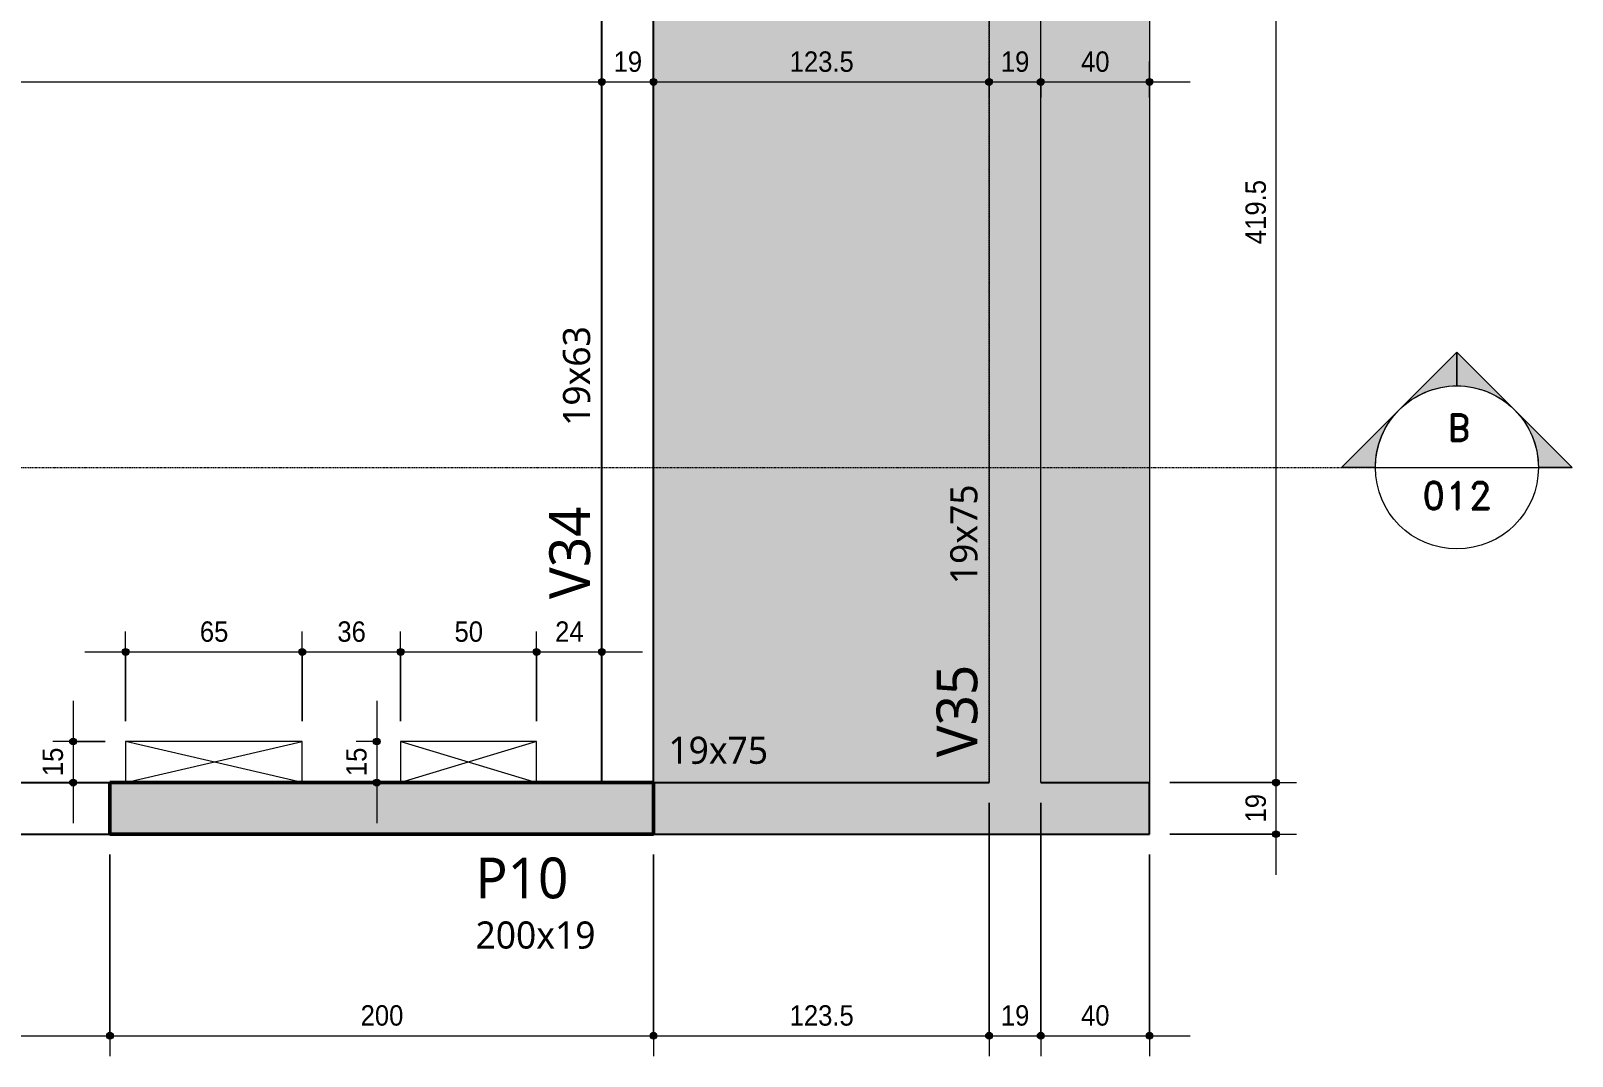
# Model space of a CAD drawing. Header units: centimetres. Extents: x -1897 to 22038, y -1268 to 84208.
# Drawn here: x 1265 to 1833, y -296 to 81 of the extents above; entities that cross this region are included whole.
import ezdxf

# ---------------------------------------------------------------- set-up
doc = ezdxf.new("R2010")
doc.units = ezdxf.units.CM
doc.linetypes.add('Centro de 6 mm', pattern=[1.32, 0.6, -0.24, 0.24, -0.24])
doc.linetypes.add('Hidden', pattern=[0.714375, 0.47625, -0.238125])
for name, color, linetype, lineweight in [('A-ANNO-DIMS', 7, 'Continuous', 9), ('A-ANNO-DIMS-50', 7, 'Continuous', 9), ('A-DETL', 7, 'Hidden', 18), ('A-FLOR', 7, 'Continuous', 18), ('G-ANNO-SYMB', 7, 'Continuous', 9), ('S-BEAM', 7, 'Continuous', 18), ('S-BEAM-IDEN', 7, 'Continuous', 9), ('S-COLS', 7, 'Continuous', 18), ('S-COLS-IDEN', 7, 'Continuous', 9)]:
    doc.layers.add(name, color=color, linetype=linetype, lineweight=lineweight)
doc.styles.add('Arial_1', font='arial.ttf', dxfattribs={"width": 0.9, "height": 7.5})
doc.styles.add('Gadugi', font='gadugi.ttf', dxfattribs={"height": 15})
doc.styles.add('Gadugi_1', font='gadugi.ttf', dxfattribs={"height": 10})
doc.styles.add('RomanD', font='romand__.ttf', dxfattribs={"height": 10})
doc.dimstyles.new('PED_R80_1_5mm_ACIMA_As_ESQ__R00', dxfattribs={"dimscale": 30.48, "dimtxt": 7.651945, "dimasz": 0.328084, "dimexe": 0.246063, "dimexo": 0.246063, "dimgap": 0.049213, "dimtad": 1, "dimdec": 1, "dimrnd": 0.5, "dimdsep": 46, "dimtxsty": 'Arial_1', "dimblk1": 'DOTSMALL', "dimblk2": 'DOTSMALL', "dimsah": 1, "dimcen": 0.09, "dimdle": 0.492126, "dimazin": 0, "dimtfac": 1, "dimtdec": 4, "dimtix": 1, "dimtmove": 0, "dimatfit": 3, "dimfxl": 1, "dimtvp": 1, "dimtolj": 1, "dimtzin": 0, "dimarcsym": 2})

# ---------------------------------------------------------------- blocks, each defined once
blk = doc.blocks.new('Corte - M_Cabeça do corte - Preenchida-2060824-PL K 100 - FORMA DO 6º PAVIMENTO')
at = {"layer": 'G-ANNO-SYMB'}
h = blk.add_hatch(color=256, dxfattribs=at)
edge = h.paths.add_edge_path(flags=0)
edge.add_line((-0.6, 0.849), (-0.6, 0.6))
edge.add_arc((-0.6, 0), 0.6, 90, 135)
edge.add_line((-1.024, 0.424), (-0.6, 0.849))
h = blk.add_hatch(color=256, dxfattribs=at)
edge = h.paths.add_edge_path(flags=0)
edge.add_line((-0.6, 0.849), (-0.176, 0.424))
edge.add_arc((-0.6, 0), 0.6, 45, 90)
edge.add_line((-0.6, 0.6), (-0.6, 0.849))
h = blk.add_hatch(color=256, dxfattribs=at)
edge = h.paths.add_edge_path(flags=0)
edge.add_line((-1.449, 0), (-1.024, 0.424))
edge.add_arc((-0.6, 0), 0.6, 135, 180)
edge.add_line((-1.2, 0), (-1.449, 0))
h = blk.add_hatch(color=256, dxfattribs=at)
edge = h.paths.add_edge_path(flags=0)
edge.add_line((0.249, 0), (0, 0))
edge.add_arc((-0.6, 0), 0.6, 360, 405)
edge.add_line((-0.176, 0.424), (0.249, 0))
for p, q in [((-0.6, 0.849), (-1.449, 0)), ((-0.6, 0.849), (-1.024, 0.424)), ((-0.6, 0.849), (0.249, 0)), ((-0.6, 0.6), (-0.6, 0.849)), ((-0.6, 0.849), (-0.6, 0.6)), ((-0.176, 0.424), (-0.6, 0.849)), ((-1.024, 0.424), (-1.449, 0)), ((0.249, 0), (-0.176, 0.424)), ((-1.449, 0), (-1.2, 0)), ((0, 0), (0.249, 0)), ((-1.2, 0), (-1.449, 0)), ((0, 0), (0.249, 0))]:
    blk.add_line(p, q, dxfattribs=at)
for start, end in [(360, 180), (90, 135), (45, 90), (135, 180), (360, 45), (180, 360)]:
    blk.add_arc((-0.6, 0), 0.6, start, end, dxfattribs=at)
blk = doc.blocks.new('DIMBLOCK65-PL K 100 - FORMA DO 6º PAVIMENTO')
at = {"layer": 'A-ANNO-DIMS-50', "true_color": 0x000032}
h = blk.add_hatch(color=178, dxfattribs=at)
edge = h.paths.add_edge_path(flags=0)
edge.add_arc((1200.5, -288.92), 1.25, 0, 360)
h = blk.add_hatch(color=178, dxfattribs=at)
edge = h.paths.add_edge_path(flags=0)
edge.add_arc((1294.5, -288.92), 1.25, 0, 360)
at = {"layer": 'A-ANNO-DIMS-50', "color": 178, "true_color": 0x000032}
for p, q in [((1200.5, -222.25), (1200.5, -296.42)), ((1200.5, -288.92), (1200.5, -222.25)), ((1294.5, -222.25), (1294.5, -296.42)), ((1294.5, -288.92), (1294.5, -222.25)), ((1200.5, -288.92), (1294.5, -288.92))]:
    blk.add_line(p, q, dxfattribs=at)
for centre in [(1200.5, -288.92), (1294.5, -288.92)]:
    blk.add_circle(centre, 1.25, dxfattribs=at)
at = {"layer": 'A-ANNO-DIMS-50', "color": 0, "insert": (1242.32, -277.68), "char_height": 7.5, "width": 12.4315, "attachment_point": 1, "line_spacing_factor": 0.941778, "style": 'Arial_1'}
blk.add_mtext('94', dxfattribs=at)
blk = doc.blocks.new('_DotSmall')
at = {"color": 0, "linetype": 'ByBlock', "const_width": 0.5}
blk.add_lwpolyline([(-0.0625, 0, 1), (0.0625, 0, 1)], format="xyb", close=True, dxfattribs=at)
blk = doc.blocks.new('DIMBLOCK66-PL K 100 - FORMA DO 6º PAVIMENTO')
at = {"layer": 'A-ANNO-DIMS-50', "true_color": 0x000032}
h = blk.add_hatch(color=178, dxfattribs=at)
edge = h.paths.add_edge_path(flags=0)
edge.add_arc((1294.5, -288.92), 1.25, 0, 360)
h = blk.add_hatch(color=178, dxfattribs=at)
edge = h.paths.add_edge_path(flags=0)
edge.add_arc((1494.5, -288.92), 1.25, 0, 360)
at = {"layer": 'A-ANNO-DIMS-50', "color": 178, "true_color": 0x000032}
for p, q in [((1294.5, -222.25), (1294.5, -296.42)), ((1294.5, -288.92), (1294.5, -222.25)), ((1494.5, -222.25), (1494.5, -296.42)), ((1494.5, -288.92), (1494.5, -222.25)), ((1294.5, -288.92), (1494.5, -288.92))]:
    blk.add_line(p, q, dxfattribs=at)
for centre in [(1294.5, -288.92), (1494.5, -288.92)]:
    blk.add_circle(centre, 1.25, dxfattribs=at)
at = {"layer": 'A-ANNO-DIMS-50', "color": 0, "insert": (1386.73, -277.68), "char_height": 7.5, "width": 18.6472, "attachment_point": 1, "line_spacing_factor": 0.941778, "style": 'Arial_1'}
blk.add_mtext('200', dxfattribs=at)
blk = doc.blocks.new('DIMBLOCK67-PL K 100 - FORMA DO 6º PAVIMENTO')
at = {"layer": 'A-ANNO-DIMS-50', "true_color": 0x000032}
h = blk.add_hatch(color=178, dxfattribs=at)
edge = h.paths.add_edge_path(flags=0)
edge.add_arc((1494.5, -288.92), 1.25, 0, 360)
h = blk.add_hatch(color=178, dxfattribs=at)
edge = h.paths.add_edge_path(flags=0)
edge.add_arc((1618, -288.92), 1.25, 0, 360)
at = {"layer": 'A-ANNO-DIMS-50', "color": 178, "true_color": 0x000032}
for p, q in [((1618, -203.25), (1618, -296.42)), ((1618, -288.92), (1618, -203.25)), ((1494.5, -222.25), (1494.5, -296.42)), ((1494.5, -288.92), (1494.5, -222.25)), ((1494.5, -288.92), (1618, -288.92))]:
    blk.add_line(p, q, dxfattribs=at)
for centre in [(1494.5, -288.92), (1618, -288.92)]:
    blk.add_circle(centre, 1.25, dxfattribs=at)
at = {"layer": 'A-ANNO-DIMS-50', "color": 0, "insert": (1544.59, -277.68), "char_height": 7.5, "width": 27.9708, "attachment_point": 1, "line_spacing_factor": 0.941778, "style": 'Arial_1'}
blk.add_mtext('123.5', dxfattribs=at)
blk = doc.blocks.new('DIMBLOCK68-PL K 100 - FORMA DO 6º PAVIMENTO')
at = {"layer": 'A-ANNO-DIMS-50', "true_color": 0x000032}
h = blk.add_hatch(color=178, dxfattribs=at)
edge = h.paths.add_edge_path(flags=0)
edge.add_arc((1618, -288.92), 1.25, 0, 360)
h = blk.add_hatch(color=178, dxfattribs=at)
edge = h.paths.add_edge_path(flags=0)
edge.add_arc((1637, -288.92), 1.25, 0, 360)
at = {"layer": 'A-ANNO-DIMS-50', "color": 178, "true_color": 0x000032}
for p, q in [((1618, -203.25), (1618, -296.42)), ((1618, -288.92), (1618, -203.25)), ((1637, -203.25), (1637, -296.42)), ((1637, -288.92), (1637, -203.25)), ((1618, -288.92), (1637, -288.92))]:
    blk.add_line(p, q, dxfattribs=at)
for centre in [(1618, -288.92), (1637, -288.92)]:
    blk.add_circle(centre, 1.25, dxfattribs=at)
at = {"layer": 'A-ANNO-DIMS-50', "color": 0, "insert": (1622.32, -277.68), "char_height": 7.5, "width": 12.4315, "attachment_point": 1, "line_spacing_factor": 0.941778, "style": 'Arial_1'}
blk.add_mtext('19', dxfattribs=at)
blk = doc.blocks.new('DIMBLOCK69-PL K 100 - FORMA DO 6º PAVIMENTO')
at = {"layer": 'A-ANNO-DIMS-50', "true_color": 0x000032}
h = blk.add_hatch(color=178, dxfattribs=at)
edge = h.paths.add_edge_path(flags=0)
edge.add_arc((1637, -288.92), 1.25, 0, 360)
h = blk.add_hatch(color=178, dxfattribs=at)
edge = h.paths.add_edge_path(flags=0)
edge.add_arc((1677, -288.92), 1.25, 0, 360)
at = {"layer": 'A-ANNO-DIMS-50', "color": 178, "true_color": 0x000032}
for p, q in [((1637, -203.25), (1637, -296.42)), ((1637, -288.92), (1637, -203.25)), ((1677, -222.25), (1677, -296.42)), ((1677, -288.92), (1677, -222.25)), ((1637, -288.92), (1692, -288.92))]:
    blk.add_line(p, q, dxfattribs=at)
for centre in [(1637, -288.92), (1677, -288.92)]:
    blk.add_circle(centre, 1.25, dxfattribs=at)
at = {"layer": 'A-ANNO-DIMS-50', "color": 0, "insert": (1651.82, -277.68), "char_height": 7.5, "width": 12.4315, "attachment_point": 1, "line_spacing_factor": 0.941778, "style": 'Arial_1'}
blk.add_mtext('40', dxfattribs=at)
blk = doc.blocks.new('DIMBLOCK90-PL K 100 - FORMA DO 6º PAVIMENTO')
at = {"layer": 'A-ANNO-DIMS-50', "true_color": 0x000032}
h = blk.add_hatch(color=178, dxfattribs=at)
edge = h.paths.add_edge_path(flags=0)
edge.add_arc((1006.5, 62.03), 1.25, 0, 360)
h = blk.add_hatch(color=178, dxfattribs=at)
edge = h.paths.add_edge_path(flags=0)
edge.add_arc((1475.5, 62.03), 1.25, 0, 360)
at = {"layer": 'A-ANNO-DIMS-50', "color": 178, "true_color": 0x000032}
for p, q in [((1006.5, 56.29), (1006.5, 69.53)), ((1475.5, 56.29), (1475.5, 69.53)), ((1006.5, 62.03), (1475.5, 62.03)), ((1006.5, 62.03), (1006.5, 56.29)), ((1475.5, 62.03), (1475.5, 56.29))]:
    blk.add_line(p, q, dxfattribs=at)
for centre in [(1006.5, 62.03), (1475.5, 62.03)]:
    blk.add_circle(centre, 1.25, dxfattribs=at)
at = {"layer": 'A-ANNO-DIMS-50', "color": 0, "insert": (1233.23, 73.26), "char_height": 7.5, "width": 18.6472, "attachment_point": 1, "line_spacing_factor": 0.941778, "style": 'Arial_1'}
blk.add_mtext('469', dxfattribs=at)
blk = doc.blocks.new('DIMBLOCK91-PL K 100 - FORMA DO 6º PAVIMENTO')
at = {"layer": 'A-ANNO-DIMS-50', "true_color": 0x000032}
h = blk.add_hatch(color=178, dxfattribs=at)
edge = h.paths.add_edge_path(flags=0)
edge.add_arc((1475.5, 62.03), 1.25, 0, 360)
h = blk.add_hatch(color=178, dxfattribs=at)
edge = h.paths.add_edge_path(flags=0)
edge.add_arc((1494.5, 62.03), 1.25, 0, 360)
at = {"layer": 'A-ANNO-DIMS-50', "color": 178, "true_color": 0x000032}
for p, q in [((1475.5, 56.29), (1475.5, 69.53)), ((1494.5, 56.29), (1494.5, 69.53)), ((1475.5, 62.03), (1494.5, 62.03)), ((1475.5, 62.03), (1475.5, 56.29)), ((1494.5, 62.03), (1494.5, 56.29))]:
    blk.add_line(p, q, dxfattribs=at)
for centre in [(1475.5, 62.03), (1494.5, 62.03)]:
    blk.add_circle(centre, 1.25, dxfattribs=at)
at = {"layer": 'A-ANNO-DIMS-50', "color": 0, "insert": (1479.82, 73.26), "char_height": 7.5, "width": 12.4315, "attachment_point": 1, "line_spacing_factor": 0.941778, "style": 'Arial_1'}
blk.add_mtext('19', dxfattribs=at)
blk = doc.blocks.new('DIMBLOCK92-PL K 100 - FORMA DO 6º PAVIMENTO')
at = {"layer": 'A-ANNO-DIMS-50', "true_color": 0x000032}
h = blk.add_hatch(color=178, dxfattribs=at)
edge = h.paths.add_edge_path(flags=0)
edge.add_arc((1494.5, 62.03), 1.25, 0, 360)
h = blk.add_hatch(color=178, dxfattribs=at)
edge = h.paths.add_edge_path(flags=0)
edge.add_arc((1618, 62.03), 1.25, 0, 360)
at = {"layer": 'A-ANNO-DIMS-50', "color": 178, "true_color": 0x000032}
for p, q in [((1494.5, 56.29), (1494.5, 69.53)), ((1618, 56.29), (1618, 69.53)), ((1494.5, 62.03), (1618, 62.03)), ((1494.5, 62.03), (1494.5, 56.29)), ((1618, 62.03), (1618, 56.29))]:
    blk.add_line(p, q, dxfattribs=at)
for centre in [(1494.5, 62.03), (1618, 62.03)]:
    blk.add_circle(centre, 1.25, dxfattribs=at)
at = {"layer": 'A-ANNO-DIMS-50', "color": 0, "insert": (1544.6, 73.26), "char_height": 7.5, "width": 27.9708, "attachment_point": 1, "line_spacing_factor": 0.941778, "style": 'Arial_1'}
blk.add_mtext('123.5', dxfattribs=at)
blk = doc.blocks.new('DIMBLOCK93-PL K 100 - FORMA DO 6º PAVIMENTO')
at = {"layer": 'A-ANNO-DIMS-50', "true_color": 0x000032}
h = blk.add_hatch(color=178, dxfattribs=at)
edge = h.paths.add_edge_path(flags=0)
edge.add_arc((1618, 62.03), 1.25, 0, 360)
h = blk.add_hatch(color=178, dxfattribs=at)
edge = h.paths.add_edge_path(flags=0)
edge.add_arc((1637, 62.03), 1.25, 0, 360)
at = {"layer": 'A-ANNO-DIMS-50', "color": 178, "true_color": 0x000032}
for p, q in [((1618, 56.29), (1618, 69.53)), ((1637, 56.29), (1637, 69.53)), ((1618, 62.03), (1637, 62.03)), ((1618, 62.03), (1618, 56.29)), ((1637, 62.03), (1637, 56.29))]:
    blk.add_line(p, q, dxfattribs=at)
for centre in [(1618, 62.03), (1637, 62.03)]:
    blk.add_circle(centre, 1.25, dxfattribs=at)
at = {"layer": 'A-ANNO-DIMS-50', "color": 0, "insert": (1622.32, 73.26), "char_height": 7.5, "width": 12.4315, "attachment_point": 1, "line_spacing_factor": 0.941778, "style": 'Arial_1'}
blk.add_mtext('19', dxfattribs=at)
blk = doc.blocks.new('DIMBLOCK94-PL K 100 - FORMA DO 6º PAVIMENTO')
at = {"layer": 'A-ANNO-DIMS-50', "true_color": 0x000032}
h = blk.add_hatch(color=178, dxfattribs=at)
edge = h.paths.add_edge_path(flags=0)
edge.add_arc((1637, 62.03), 1.25, 0, 360)
h = blk.add_hatch(color=178, dxfattribs=at)
edge = h.paths.add_edge_path(flags=0)
edge.add_arc((1677, 62.03), 1.25, 0, 360)
at = {"layer": 'A-ANNO-DIMS-50', "color": 178, "true_color": 0x000032}
for p, q in [((1637, 56.29), (1637, 69.53)), ((1677, 56.29), (1677, 69.53)), ((1637, 62.03), (1692, 62.03)), ((1637, 62.03), (1637, 56.29)), ((1677, 62.03), (1677, 56.29))]:
    blk.add_line(p, q, dxfattribs=at)
for centre in [(1637, 62.03), (1677, 62.03)]:
    blk.add_circle(centre, 1.25, dxfattribs=at)
at = {"layer": 'A-ANNO-DIMS-50', "color": 0, "insert": (1651.82, 73.26), "char_height": 7.5, "width": 12.4315, "attachment_point": 1, "line_spacing_factor": 0.941778, "style": 'Arial_1'}
blk.add_mtext('40', dxfattribs=at)
blk = doc.blocks.new('DIMBLOCK183-PL K 100 - FORMA DO 6º PAVIMENTO')
at = {"layer": 'A-ANNO-DIMS-50', "true_color": 0x000032}
h = blk.add_hatch(color=178, dxfattribs=at)
edge = h.paths.add_edge_path(flags=0)
edge.add_arc((1723.56, 223.75), 1.25, 0, 360)
h = blk.add_hatch(color=178, dxfattribs=at)
edge = h.paths.add_edge_path(flags=0)
edge.add_arc((1723.56, -195.75), 1.25, 0, 360)
at = {"layer": 'A-ANNO-DIMS-50', "color": 178, "true_color": 0x000032}
for p, q in [((1717.83, 223.75), (1731.06, 223.75)), ((1723.56, 223.75), (1717.83, 223.75)), ((1723.56, 223.75), (1723.56, -195.75)), ((1684.5, -195.75), (1731.06, -195.75)), ((1723.56, -195.75), (1684.5, -195.75))]:
    blk.add_line(p, q, dxfattribs=at)
for centre in [(1723.56, 223.75), (1723.56, -195.75)]:
    blk.add_circle(centre, 1.25, dxfattribs=at)
at = {"layer": 'A-ANNO-DIMS-50', "color": 0, "insert": (1712.33, 2.35), "char_height": 7.5, "width": 27.9708, "attachment_point": 1, "rotation": 90, "line_spacing_factor": 0.941778, "style": 'Arial_1'}
blk.add_mtext('419.5', dxfattribs=at)
blk = doc.blocks.new('DIMBLOCK184-PL K 100 - FORMA DO 6º PAVIMENTO')
at = {"layer": 'A-ANNO-DIMS-50', "true_color": 0x000032}
h = blk.add_hatch(color=178, dxfattribs=at)
edge = h.paths.add_edge_path(flags=0)
edge.add_arc((1723.56, -195.75), 1.25, 0, 360)
h = blk.add_hatch(color=178, dxfattribs=at)
edge = h.paths.add_edge_path(flags=0)
edge.add_arc((1723.56, -214.75), 1.25, 0, 360)
at = {"layer": 'A-ANNO-DIMS-50', "color": 178, "true_color": 0x000032}
for p, q in [((1684.5, -195.75), (1731.06, -195.75)), ((1723.56, -195.75), (1684.5, -195.75)), ((1723.56, -195.75), (1723.56, -229.75)), ((1684.5, -214.75), (1731.06, -214.75)), ((1723.56, -214.75), (1684.5, -214.75))]:
    blk.add_line(p, q, dxfattribs=at)
for centre in [(1723.56, -195.75), (1723.56, -214.75)]:
    blk.add_circle(centre, 1.25, dxfattribs=at)
at = {"layer": 'A-ANNO-DIMS-50', "color": 0, "insert": (1712.33, -210.43), "char_height": 7.5, "width": 12.4315, "attachment_point": 1, "rotation": 90, "line_spacing_factor": 0.941778, "style": 'Arial_1'}
blk.add_mtext('19', dxfattribs=at)
blk = doc.blocks.new('DIMBLOCK235-PL K 100 - FORMA DO 6º PAVIMENTO')
at = {"layer": 'A-ANNO-DIMS-50', "true_color": 0x000032}
h = blk.add_hatch(color=178, dxfattribs=at)
edge = h.paths.add_edge_path(flags=0)
edge.add_arc((1300.25, -147.69), 1.25, 0, 360)
h = blk.add_hatch(color=178, dxfattribs=at)
edge = h.paths.add_edge_path(flags=0)
edge.add_arc((1365.25, -147.69), 1.25, 0, 360)
at = {"layer": 'A-ANNO-DIMS-50', "color": 178, "true_color": 0x000032}
for p, q in [((1300.25, -173.15), (1300.25, -140.19)), ((1365.25, -173.15), (1365.25, -140.19)), ((1285.25, -147.69), (1365.25, -147.69)), ((1300.25, -147.69), (1300.25, -173.15)), ((1365.25, -147.69), (1365.25, -173.15))]:
    blk.add_line(p, q, dxfattribs=at)
for centre in [(1300.25, -147.69), (1365.25, -147.69)]:
    blk.add_circle(centre, 1.25, dxfattribs=at)
at = {"layer": 'A-ANNO-DIMS-50', "color": 0, "insert": (1327.57, -136.45), "char_height": 7.5, "width": 12.4315, "attachment_point": 1, "line_spacing_factor": 0.941778, "style": 'Arial_1'}
blk.add_mtext('65', dxfattribs=at)
blk = doc.blocks.new('DIMBLOCK236-PL K 100 - FORMA DO 6º PAVIMENTO')
at = {"layer": 'A-ANNO-DIMS-50', "true_color": 0x000032}
h = blk.add_hatch(color=178, dxfattribs=at)
edge = h.paths.add_edge_path(flags=0)
edge.add_arc((1365.25, -147.69), 1.25, 0, 360)
h = blk.add_hatch(color=178, dxfattribs=at)
edge = h.paths.add_edge_path(flags=0)
edge.add_arc((1401.46, -147.69), 1.25, 0, 360)
at = {"layer": 'A-ANNO-DIMS-50', "color": 178, "true_color": 0x000032}
for p, q in [((1365.25, -173.15), (1365.25, -140.19)), ((1401.46, -173.15), (1401.46, -140.19)), ((1365.25, -147.69), (1401.46, -147.69)), ((1365.25, -147.69), (1365.25, -173.15)), ((1401.46, -147.69), (1401.46, -173.15))]:
    blk.add_line(p, q, dxfattribs=at)
for centre in [(1365.25, -147.69), (1401.46, -147.69)]:
    blk.add_circle(centre, 1.25, dxfattribs=at)
at = {"layer": 'A-ANNO-DIMS-50', "color": 0, "insert": (1378.17, -136.45), "char_height": 7.5, "width": 12.4315, "attachment_point": 1, "line_spacing_factor": 0.941778, "style": 'Arial_1'}
blk.add_mtext('36', dxfattribs=at)
blk = doc.blocks.new('DIMBLOCK237-PL K 100 - FORMA DO 6º PAVIMENTO')
at = {"layer": 'A-ANNO-DIMS-50', "true_color": 0x000032}
h = blk.add_hatch(color=178, dxfattribs=at)
edge = h.paths.add_edge_path(flags=0)
edge.add_arc((1401.46, -147.69), 1.25, 0, 360)
h = blk.add_hatch(color=178, dxfattribs=at)
edge = h.paths.add_edge_path(flags=0)
edge.add_arc((1451.46, -147.69), 1.25, 0, 360)
at = {"layer": 'A-ANNO-DIMS-50', "color": 178, "true_color": 0x000032}
for p, q in [((1401.46, -173.15), (1401.46, -140.19)), ((1451.46, -173.15), (1451.46, -140.19)), ((1401.46, -147.69), (1451.46, -147.69)), ((1401.46, -147.69), (1401.46, -173.15)), ((1451.46, -147.69), (1451.46, -173.15))]:
    blk.add_line(p, q, dxfattribs=at)
for centre in [(1401.46, -147.69), (1451.46, -147.69)]:
    blk.add_circle(centre, 1.25, dxfattribs=at)
at = {"layer": 'A-ANNO-DIMS-50', "color": 0, "insert": (1421.28, -136.45), "char_height": 7.5, "width": 12.4315, "attachment_point": 1, "line_spacing_factor": 0.941778, "style": 'Arial_1'}
blk.add_mtext('50', dxfattribs=at)
blk = doc.blocks.new('DIMBLOCK238-PL K 100 - FORMA DO 6º PAVIMENTO')
at = {"layer": 'A-ANNO-DIMS-50', "true_color": 0x000032}
h = blk.add_hatch(color=178, dxfattribs=at)
edge = h.paths.add_edge_path(flags=0)
edge.add_arc((1451.46, -147.69), 1.25, 0, 360)
h = blk.add_hatch(color=178, dxfattribs=at)
edge = h.paths.add_edge_path(flags=0)
edge.add_arc((1475.5, -147.69), 1.25, 0, 360)
at = {"layer": 'A-ANNO-DIMS-50', "color": 178, "true_color": 0x000032}
for p, q in [((1451.46, -173.15), (1451.46, -140.19)), ((1475.5, -153.42), (1475.5, -140.19)), ((1451.46, -147.69), (1490.5, -147.69)), ((1451.46, -147.69), (1451.46, -173.15)), ((1475.5, -147.69), (1475.5, -153.42))]:
    blk.add_line(p, q, dxfattribs=at)
for centre in [(1451.46, -147.69), (1475.5, -147.69)]:
    blk.add_circle(centre, 1.25, dxfattribs=at)
at = {"layer": 'A-ANNO-DIMS-50', "color": 0, "insert": (1458.3, -136.45), "char_height": 7.5, "width": 12.4315, "attachment_point": 1, "line_spacing_factor": 0.941778, "style": 'Arial_1'}
blk.add_mtext('24', dxfattribs=at)
blk = doc.blocks.new('DIMBLOCK239-PL K 100 - FORMA DO 6º PAVIMENTO')
at = {"layer": 'A-ANNO-DIMS-50', "true_color": 0x000032}
h = blk.add_hatch(color=178, dxfattribs=at)
edge = h.paths.add_edge_path(flags=0)
edge.add_arc((1280.93, -180.65), 1.25, 0, 360)
h = blk.add_hatch(color=178, dxfattribs=at)
edge = h.paths.add_edge_path(flags=0)
edge.add_arc((1280.93, -195.75), 1.25, 0, 360)
at = {"layer": 'A-ANNO-DIMS-50', "color": 178, "true_color": 0x000032}
for p, q in [((1280.93, -165.65), (1280.93, -210.75)), ((1292.75, -180.65), (1273.43, -180.65)), ((1280.93, -180.65), (1292.75, -180.65)), ((1287, -195.75), (1273.43, -195.75)), ((1280.93, -195.75), (1287, -195.75))]:
    blk.add_line(p, q, dxfattribs=at)
for centre in [(1280.93, -180.65), (1280.93, -195.75)]:
    blk.add_circle(centre, 1.25, dxfattribs=at)
at = {"layer": 'A-ANNO-DIMS-50', "color": 0, "insert": (1269.7, -193.38), "char_height": 7.5, "width": 12.4315, "attachment_point": 1, "rotation": 90, "line_spacing_factor": 0.941778, "style": 'Arial_1'}
blk.add_mtext('15', dxfattribs=at)
blk = doc.blocks.new('DIMBLOCK240-PL K 100 - FORMA DO 6º PAVIMENTO')
at = {"layer": 'A-ANNO-DIMS-50', "true_color": 0x000032}
h = blk.add_hatch(color=178, dxfattribs=at)
edge = h.paths.add_edge_path(flags=0)
edge.add_arc((1392.64, -180.65), 1.25, 0, 360)
h = blk.add_hatch(color=178, dxfattribs=at)
edge = h.paths.add_edge_path(flags=0)
edge.add_arc((1392.64, -195.75), 1.25, 0, 360)
at = {"layer": 'A-ANNO-DIMS-50', "color": 178, "true_color": 0x000032}
for p, q in [((1392.64, -165.65), (1392.64, -210.75)), ((1393.96, -180.65), (1385.14, -180.65)), ((1392.64, -180.65), (1393.96, -180.65)), ((1386.91, -195.75), (1400.14, -195.75)), ((1392.64, -195.75), (1386.91, -195.75))]:
    blk.add_line(p, q, dxfattribs=at)
for centre in [(1392.64, -180.65), (1392.64, -195.75)]:
    blk.add_circle(centre, 1.25, dxfattribs=at)
at = {"layer": 'A-ANNO-DIMS-50', "color": 0, "insert": (1381.41, -193.38), "char_height": 7.5, "width": 12.4315, "attachment_point": 1, "rotation": 90, "line_spacing_factor": 0.941778, "style": 'Arial_1'}
blk.add_mtext('15', dxfattribs=at)

msp = doc.modelspace()

# ---------------------------------------------------------------- hatches: boundary and pattern name
at = {"layer": 'A-DETL', "linetype": 'Continuous', "true_color": 0xccffcc}
msp.add_hatch(color=254, dxfattribs=at).paths.add_polyline_path([(1637, -195.75), (1637, 390.25), (1618, 390.25), (1618, -195.75)], flags=0)
at = {"layer": 'A-FLOR', "true_color": 0xd9d9d9}
msp.add_hatch(color=254, dxfattribs=at).paths.add_polyline_path([(1618, -195.75), (1618, 390.25), (1512.38, 390.25), (1512.38, 375.33), (1494.5, 375.33), (1494.5, -195.75), (1558.38, -195.75)], flags=0)
at = {"layer": 'A-FLOR', "true_color": 0xe6b8b7}
msp.add_hatch(color=9, dxfattribs=at).paths.add_polyline_path([(1637, -195.75), (1677, -195.75), (1677, 390.25), (1637, 390.25)], flags=0)
at = {"layer": 'S-BEAM', "true_color": 0xccffcc}
msp.add_hatch(color=254, dxfattribs=at).paths.add_polyline_path([(1677, -214.75), (1677, -195.75), (1494.5, -195.75), (1494.5, -214.75), (1558.38, -214.75)], flags=0)
at = {"layer": 'S-COLS', "true_color": 0x808080}
msp.add_hatch(color=8, dxfattribs=at).paths.add_polyline_path([(1494.5, -214.75), (1494.5, -195.75), (1294.5, -195.75), (1294.5, -214.75)], flags=0)

# ---------------------------------------------------------------- linework, layer by layer
at = {"lineweight": 18}
for p, q in [((1300.27, -195.75), (1365.22, -180.66)), ((1365.22, -195.75), (1300.27, -180.66)), ((1451.44, -180.66), (1401.47, -195.75)), ((1401.47, -180.66), (1451.44, -195.75))]:
    msp.add_line(p, q, dxfattribs=at)
at = {"layer": 'A-DETL'}
for p, q in [((1618, 390.25), (1618, -195.75)), ((1618, -195.75), (1618, 390.25)), ((1637, -195.75), (1637, 390.25)), ((1637, -195.75), (1637, 390.25))]:
    msp.add_line(p, q, dxfattribs=at)
at = {"layer": 'A-FLOR'}
for p, q in [((1637, -195.75), (1637, 390.25)), ((1677, 390.25), (1677, -195.75)), ((1365.25, -180.65), (1300.25, -180.65)), ((1300.25, -180.65), (1300.25, -195.75)), ((1365.25, -195.75), (1365.25, -180.65)), ((1451.46, -180.65), (1401.46, -180.65)), ((1401.46, -180.65), (1401.46, -195.75)), ((1451.46, -195.75), (1451.46, -180.65)), ((1677, -195.75), (1637, -195.75))]:
    msp.add_line(p, q, dxfattribs=at)
at = {"layer": 'G-ANNO-SYMB', "linetype": 'Centro de 6 mm'}
msp.add_line((-1759.81, -79.8), (1760.12, -79.8), dxfattribs=at)
at = {"layer": 'G-ANNO-SYMB'}
msp.add_line((1760.12, -79.8), (1820.12, -79.8), dxfattribs=at)
at = {"layer": 'S-BEAM', "lineweight": 25}
for p, q in [((1475.5, -195.75), (1475.5, 390.25)), ((1494.5, -195.75), (1494.5, 390.25)), ((1200.5, -195.75), (1294.5, -195.75)), ((1494.5, -195.75), (1618, -195.75)), ((1637, -195.75), (1677, -195.75)), ((1677, -214.75), (1677, -195.75)), ((1200.5, -214.75), (1294.5, -214.75)), ((1494.5, -214.75), (1677, -214.75))]:
    msp.add_line(p, q, dxfattribs=at)
at = {"layer": 'S-COLS', "lineweight": 50}
for p, q in [((1294.5, -214.75), (1294.5, -195.75)), ((1294.5, -195.75), (1494.5, -195.75)), ((1494.5, -195.75), (1494.5, -214.75)), ((1494.5, -214.75), (1294.5, -214.75))]:
    msp.add_line(p, q, dxfattribs=at)

# ---------------------------------------------------------------- block references
at = {"layer": 'G-ANNO-SYMB', "extrusion": (0, 0, -1), "xscale": 49.99999999999998, "yscale": 49.99999999999998, "zscale": 49.99999999999998}
msp.add_blockref('Corte - M_Cabeça do corte - Preenchida-2060824-PL K 100 - FORMA DO 6º PAVIMENTO', (-1760.12, -79.8), dxfattribs=at)

# ---------------------------------------------------------------- texts
at = {"layer": 'G-ANNO-SYMB', "char_height": 10, "attachment_point": 1, "style": 'RomanD'}
for s, insert, width in [('B', (1786.55, -60.18), 11.2236), ('012', (1777.3, -85.13), 33.6709)]:
    msp.add_mtext(s, dxfattribs=dict(at, insert=insert, width=width))
at = {"layer": 'S-BEAM-IDEN', "attachment_point": 1, "rotation": 90}
for s, insert, char_height, width, style in [('19x63', (1461.18, -64.53), 10, 44.8945, 'Gadugi_1'), ('19x75', (1603.68, -122.76), 10, 44.8945, 'Gadugi_1'), ('V34', (1456.15, -128.24), 15, 44.0928, 'Gadugi'), ('V35', (1598.65, -186.46), 15, 44.0928, 'Gadugi')]:
    msp.add_mtext(s, dxfattribs=dict(at, insert=insert, char_height=char_height, width=width, style=style))
at = {"layer": 'S-BEAM-IDEN', "insert": (1499.97, -178.85), "char_height": 10, "width": 44.8945, "attachment_point": 1, "style": 'Gadugi_1'}
msp.add_mtext('19x75', dxfattribs=at)
at = {"layer": 'S-COLS-IDEN', "attachment_point": 1}
for s, insert, char_height, width, style in [('P10', (1429.01, -223.35), 15, 42.4894, 'Gadugi'), ('200x19', (1429.01, -246.84), 10, 54.1139, 'Gadugi_1')]:
    msp.add_mtext(s, dxfattribs=dict(at, insert=insert, char_height=char_height, width=width, style=style))

# ---------------------------------------------------------------- dimensions: what is measured, and where the dimension line sits
at = {"layer": 'A-ANNO-DIMS', "color": 178, "true_color": 0x000032}
for base, p1, p2, override, picture, middle in [((1723.56, -195.75), (1725.33, 223.75), (1677, -195.75), {"dimpost": '<>', "dimfxl": 422.274969}, 'DIMBLOCK183-PL K 100 - FORMA DO 6º PAVIMENTO', (1718.23, 14)), ((1280.93, -195.75), (1300.25, -180.65), (1294.5, -195.75), {"dimpost": '<>', "dimfxl": 16.157624}, 'DIMBLOCK239-PL K 100 - FORMA DO 6º PAVIMENTO', (1275.61, -188.2)), ((1392.64, -195.75), (1401.46, -180.65), (1394.41, -195.75), {"dimpost": '<>', "dimfxl": 16.663431}, 'DIMBLOCK240-PL K 100 - FORMA DO 6º PAVIMENTO', (1387.31, -188.2)), ((1723.56, -214.75), (1677, -195.75), (1677, -214.75), {"dimpost": '<>', "dimfxl": 19}, 'DIMBLOCK184-PL K 100 - FORMA DO 6º PAVIMENTO', (1718.23, -205.25))]:
    dim = msp.add_linear_dim(base=base, p1=p1, p2=p2, angle=90, dimstyle='PED_R80_1_5mm_ACIMA_As_ESQ__R00', override=override, dxfattribs=at)
    dim.commit()
    dim.dimension.update_dxf_attribs({"geometry": picture, "text_midpoint": middle})
for base, p1, p2, override, picture, middle in [((1475.5, 62.03), (1006.5, 63.79), (1475.5, 63.79), {"dimpost": '<>', "dimfxl": 468.999934}, 'DIMBLOCK90-PL K 100 - FORMA DO 6º PAVIMENTO', (1241, 67.36)), ((1494.5, 62.03), (1475.5, 63.79), (1494.5, 63.79), {"dimpost": '<>', "dimfxl": 19}, 'DIMBLOCK91-PL K 100 - FORMA DO 6º PAVIMENTO', (1485, 67.36)), ((1618, 62.03), (1494.5, 63.79), (1618, 63.79), {"dimpost": '<>', "dimfxl": 123.5}, 'DIMBLOCK92-PL K 100 - FORMA DO 6º PAVIMENTO', (1556.25, 67.36)), ((1637, 62.03), (1618, 63.79), (1637, 63.79), {"dimpost": '<>', "dimfxl": 19}, 'DIMBLOCK93-PL K 100 - FORMA DO 6º PAVIMENTO', (1627.5, 67.36)), ((1677, 62.03), (1637, 63.79), (1677, 63.79), {"dimpost": '<>', "dimfxl": 40}, 'DIMBLOCK94-PL K 100 - FORMA DO 6º PAVIMENTO', (1657, 67.36)), ((1365.25, -147.69), (1300.25, -180.65), (1365.25, -180.65), {"dimpost": '<>', "dimfxl": 65}, 'DIMBLOCK235-PL K 100 - FORMA DO 6º PAVIMENTO', (1332.75, -142.36)), ((1401.46, -147.69), (1365.25, -180.65), (1401.46, -180.65), {"dimpost": '<>', "dimfxl": 36.212567}, 'DIMBLOCK236-PL K 100 - FORMA DO 6º PAVIMENTO', (1383.35, -142.35)), ((1451.46, -147.69), (1401.46, -180.65), (1451.46, -180.65), {"dimpost": '<>', "dimfxl": 50}, 'DIMBLOCK237-PL K 100 - FORMA DO 6º PAVIMENTO', (1426.46, -142.36)), ((1475.5, -147.69), (1451.46, -180.65), (1475.5, -145.92), {"dimpost": '<>', "dimfxl": 42.240652}, 'DIMBLOCK238-PL K 100 - FORMA DO 6º PAVIMENTO', (1463.48, -142.42)), ((1618, -288.92), (1494.5, -214.75), (1618, -195.75), {"dimpost": '<>', "dimfxl": 124.95707}, 'DIMBLOCK67-PL K 100 - FORMA DO 6º PAVIMENTO', (1556.25, -283.59)), ((1637, -288.92), (1618, -195.75), (1637, -195.75), {"dimpost": '<>', "dimfxl": 19}, 'DIMBLOCK68-PL K 100 - FORMA DO 6º PAVIMENTO', (1627.5, -283.59)), ((1677, -288.92), (1637, -195.75), (1677, -214.75), {"dimpost": '<>', "dimfxl": 44.28318}, 'DIMBLOCK69-PL K 100 - FORMA DO 6º PAVIMENTO', (1657, -283.59)), ((1294.5, -288.92), (1200.5, -214.75), (1294.5, -214.75), {"dimpost": '<>', "dimfxl": 93.995855}, 'DIMBLOCK65-PL K 100 - FORMA DO 6º PAVIMENTO', (1247.5, -283.59)), ((1494.5, -288.92), (1294.5, -214.75), (1494.5, -214.75), {"dimpost": '<>', "dimfxl": 200}, 'DIMBLOCK66-PL K 100 - FORMA DO 6º PAVIMENTO', (1394.5, -283.59))]:
    dim = msp.add_linear_dim(base=base, p1=p1, p2=p2, dimstyle='PED_R80_1_5mm_ACIMA_As_ESQ__R00', override=override, dxfattribs=at)
    dim.commit()
    dim.dimension.update_dxf_attribs({"geometry": picture, "text_midpoint": middle})

doc.saveas('drawing.dxf')
